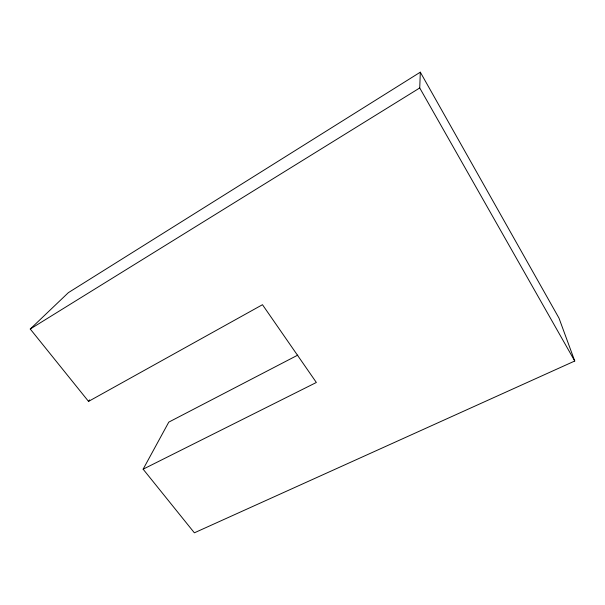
<?xml version="1.0" encoding="UTF-8"?>
<svg xmlns="http://www.w3.org/2000/svg" width="605" height="605" viewBox="0 0 605 605"><rect width="100%" height="100%" fill="white"/><g stroke="black" fill="none" stroke-linecap="round" stroke-linejoin="round"><path stroke-width="0.91" d="M574.75 361.019L419.734 87.959L420.316 72.184L68.38 292.646L30.25 329.022L88.534 401.395L262.472 304.708L316.354 382.473L143.128 469.185L194.379 532.816L574.75 361.019L558.99 318.124L420.316 72.184M143.128 469.185L168.78 422.131L297.781 355.112M88.534 401.395L89.661 399.89M30.25 329.022L419.734 87.959"/></g></svg>
